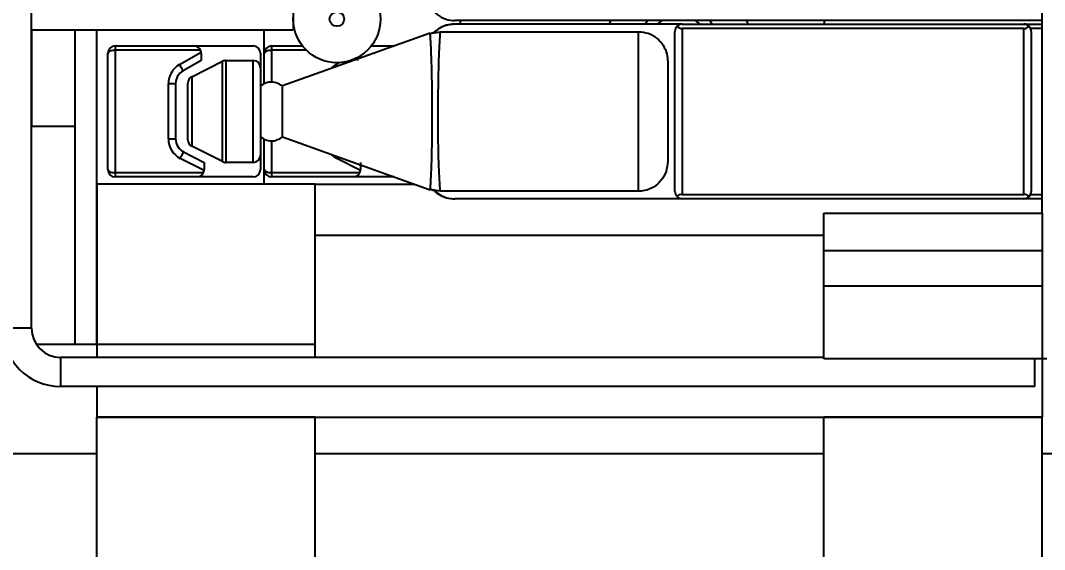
# Model space of a CAD drawing. Header units: millimetres. Extents: x 10 to 584, y 10 to 410.
# Drawn here: x 78.318 to 83.013, y 75.153 to 77.577 of the extents above; entities that cross this region are included whole.
import ezdxf

# ---------------------------------------------------------------- set-up
doc = ezdxf.new("R2010")
doc.units = ezdxf.units.MM
doc.layers.add('2', color=1, linetype='Continuous')
doc.styles.add('SLDTEXTSTYLE0', font='TXT', dxfattribs={"width": 0.7})
doc.dimstyles.new('SLDDIMSTYLE0', dxfattribs={"dimtxt": 3.5, "dimasz": 3.5, "dimexe": 0, "dimexo": 0.0625, "dimgap": 0.875, "dimtad": 1, "dimlfac": 15, "dimrnd": 1e-09, "dimzin": 12, "dimdsep": 46, "dimtxsty": 'SLDTEXTSTYLE0', "dimsah": 1, "dimcen": 0.09, "dimadec": 0, "dimazin": 3, "dimtfac": 1, "dimtofl": 0, "dimtmove": 0, "dimatfit": 3, "dimfxl": 0, "dimfrac": 2, "dimtolj": 1, "dimtzin": 12, "dimarcsym": 0})

# ---------------------------------------------------------------- blocks, each defined once
blk = doc.blocks.new('_D_5')
at = {"layer": '2', "color": 1}
for p, q in [((167.9352, 97.06), (43.5018, 97.06)), ((44.5018, 97.06), (44.5018, 62.3933)), ((167.5018, 62.3933), (43.5018, 62.3933))]:
    blk.add_line(p, q, dxfattribs=at)
for points in [[(44.5018, 97.06), (43.9634, 93.56), (45.0403, 93.56)], [(44.5018, 62.3933), (45.0403, 65.8933), (43.9634, 65.8933)]]:
    blk.add_solid(points, dxfattribs=at)
at = {"layer": '2', "color": 1, "insert": (39.9901, 75.3589), "char_height": 3.5, "attachment_point": 1, "rotation": 90, "style": 'SLDTEXTSTYLE0'}
blk.add_mtext('520', dxfattribs=at)

msp = doc.modelspace()

# ---------------------------------------------------------------- linework, layer by layer
at = {"color": 7, "linetype": 'Continuous', "lineweight": 25}
for p, q in [((83.00183, 76.69332), (83.00183, 80.89332)), ((78.3685, 77.53332), (78.3685, 77.63332)), ((79.56849, 77.63332), (79.56849, 77.53332)), ((81.35183, 77.57665), (80.30967, 77.57665)), ((80.33561, 77.55998), (80.33561, 77.57665)), ((81.25821, 77.57665), (81.23763, 77.55998)), ((82.91849, 77.57665), (81.35183, 77.57665)), ((81.43359, 77.55998), (81.41299, 77.57665)), ((82.00227, 77.57665), (82.00227, 77.55998)), ((83.00183, 77.57665), (82.91849, 77.57665)), ((78.3685, 76.16665), (78.3685, 77.53332)), ((78.3685, 77.53332), (79.56849, 77.53332)), ((78.36894, 77.53332), (78.36894, 77.09332)), ((78.5685, 76.09332), (78.5685, 77.53332)), ((78.66849, 76.09332), (78.66849, 77.53332)), ((79.43561, 77.2863), (79.43561, 77.53332)), ((80.19617, 77.51868), (79.51849, 77.27665)), ((80.19661, 77.51755), (80.24175, 77.52548)), ((80.19661, 77.51755), (80.2185, 77.52548)), ((80.21802, 77.52623), (80.22085, 77.52868)), ((80.2185, 77.52665), (80.2185, 77.52548)), ((80.24175, 77.52548), (81.15183, 77.52548)), ((81.35183, 77.55998), (80.30967, 77.55998)), ((81.3185, 76.79332), (81.3185, 77.52665)), ((81.35183, 77.55998), (82.91849, 77.55998)), ((81.35183, 77.53999), (81.35183, 76.77998)), ((82.91849, 77.53999), (81.35183, 77.53999)), ((82.91849, 77.55998), (83.00183, 77.55998)), ((82.91849, 76.77998), (82.91849, 77.53999)), ((83.00183, 77.53999), (82.94904, 77.53999)), ((82.95182, 77.52665), (82.95182, 76.79332)), ((78.7185, 77.42618), (78.7185, 77.42665)), ((78.7185, 76.89379), (78.7185, 77.42618)), ((78.75183, 77.45998), (78.75183, 77.43998)), ((78.75183, 77.45998), (79.11325, 77.45998)), ((78.75183, 77.43998), (78.75183, 76.87998)), ((79.1438, 77.43998), (78.75183, 77.43998)), ((79.04656, 77.3748), (79.14624, 77.43146)), ((79.11325, 77.45998), (79.38516, 77.45998)), ((79.14659, 77.42665), (79.14624, 77.43146)), ((79.14659, 77.42665), (79.14659, 77.39332)), ((79.41849, 77.42665), (79.41849, 77.35998)), ((79.46894, 77.45998), (79.46894, 77.43998)), ((79.46894, 77.45998), (79.61104, 77.45998)), ((79.629, 77.43998), (79.46894, 77.43998)), ((79.92594, 77.45998), (80.03183, 77.45998)), ((79.14659, 77.39332), (79.06304, 77.34582)), ((79.10359, 77.3192), (79.24478, 77.3898)), ((79.24478, 76.93017), (79.24478, 77.3898)), ((79.25969, 77.39332), (79.25969, 76.92665)), ((79.25969, 77.39332), (79.38516, 77.39332)), ((79.38516, 76.92665), (79.38516, 77.39332)), ((79.8637, 77.40743), (79.8637, 77.39332)), ((79.41849, 77.35998), (79.41849, 76.95998)), ((78.99598, 77.03409), (78.99598, 77.28787)), ((78.99598, 77.28787), (79.02933, 77.28787)), ((79.02933, 77.28787), (79.02933, 77.03409)), ((79.08515, 77.03058), (79.08515, 77.28938)), ((79.10359, 77.3192), (79.10359, 77.00077)), ((78.36894, 77.26332), (78.3685, 77.26332)), ((78.3685, 77.09332), (78.5685, 77.09332)), ((78.99598, 77.03409), (79.02933, 77.03409)), ((79.24478, 76.93017), (79.10359, 77.00077)), ((79.43561, 76.82665), (79.43561, 77.0344)), ((79.51849, 77.04332), (80.19617, 76.80129)), ((79.06562, 76.97474), (79.15959, 76.92665)), ((79.41849, 76.95998), (79.41849, 76.89332)), ((79.15933, 76.88933), (79.05042, 76.94507)), ((79.15959, 76.92665), (79.15959, 76.89332)), ((79.38516, 76.92665), (79.25969, 76.92665)), ((79.87645, 76.88933), (79.76754, 76.94507)), ((79.87669, 76.92665), (79.87669, 76.89332)), ((78.7185, 76.89332), (78.7185, 76.89379)), ((78.75183, 76.87998), (78.75183, 76.85998)), ((78.75183, 76.87998), (79.15679, 76.87998)), ((79.12624, 76.85998), (78.75183, 76.85998)), ((79.38516, 76.85998), (79.12624, 76.85998)), ((79.15933, 76.88933), (79.15959, 76.89332)), ((79.46894, 76.87998), (79.8739, 76.87998)), ((79.46894, 76.87998), (79.46894, 76.85998)), ((79.84336, 76.85998), (79.46894, 76.85998)), ((80.03183, 76.85998), (79.84336, 76.85998)), ((79.87645, 76.88933), (79.87669, 76.89332)), ((78.66849, 76.82665), (78.66849, 76.09332)), ((79.6685, 76.82665), (78.66849, 76.82665)), ((79.6685, 76.09332), (79.6685, 76.82665)), ((79.6685, 76.82665), (80.12517, 76.82665)), ((80.24163, 76.79449), (80.19671, 76.80233)), ((80.2185, 76.79449), (80.19671, 76.80233)), ((81.15183, 76.79449), (80.24163, 76.79449)), ((81.35183, 76.77998), (82.91849, 76.77998)), ((82.94904, 76.77998), (83.00183, 76.77998)), ((81.35183, 76.75998), (80.30967, 76.75998)), ((82.91849, 76.75998), (81.35183, 76.75998)), ((83.00183, 76.75998), (82.91849, 76.75998)), ((82.00182, 76.69332), (83.00183, 76.69332)), ((82.00182, 76.52226), (82.00182, 76.69332)), ((83.00183, 76.69332), (83.00183, 76.52226)), ((79.6685, 76.59332), (82.00182, 76.59332)), ((83.00183, 76.52226), (82.00182, 76.52226)), ((82.00182, 76.35998), (82.00182, 76.52226)), ((83.00183, 76.52226), (83.00183, 76.35998)), ((83.00183, 76.35998), (82.00182, 76.35998)), ((82.00182, 76.02665), (82.00182, 76.35998)), ((83.00183, 76.35998), (83.00183, 76.02665)), ((78.3685, 76.16665), (78.23516, 76.16665)), ((78.39046, 76.09332), (78.5685, 76.09332)), ((78.5685, 76.09332), (78.66849, 76.09332)), ((78.66849, 76.09332), (78.66849, 76.03332)), ((78.66849, 76.09332), (79.6685, 76.09332)), ((79.6685, 76.03332), (79.6685, 76.09332)), ((78.50182, 76.03332), (78.50182, 75.89998)), ((82.00182, 76.03332), (78.50182, 76.03332)), ((83.00183, 76.02665), (82.00182, 76.02665)), ((82.9685, 75.89998), (82.9685, 76.02665)), ((83.00183, 76.02665), (83.00183, 75.75998)), ((83.02416, 76.02665), (83.00183, 76.02665)), ((82.9685, 75.89998), (78.50182, 75.89998)), ((78.66849, 75.89998), (78.66849, 75.75998)), ((78.66849, 75.75998), (83.00183, 75.75998)), ((78.66849, 74.92665), (78.66849, 75.75998)), ((79.6685, 75.75998), (78.66849, 75.75998)), ((79.6685, 74.92665), (79.6685, 75.75998)), ((82.00182, 74.92665), (82.00182, 75.75998)), ((83.00183, 75.75998), (82.00182, 75.75998)), ((83.00183, 74.92665), (83.00183, 75.75998)), ((73.83516, 75.59332), (78.66849, 75.59332)), ((79.6685, 75.59332), (82.00182, 75.59332)), ((83.00183, 75.59332), (105.26849, 75.59332))]:
    msp.add_line(p, q, dxfattribs=at)
at = {"color": 59, "linetype": 'Continuous', "lineweight": 25}
for p, q in [((79.46894, 77.43998), (79.46894, 77.29389)), ((79.76368, 77.3748), (79.77916, 77.3836)), ((79.46894, 77.02603), (79.46894, 76.87998))]:
    msp.add_line(p, q, dxfattribs=at)
at = {"color": 7, "linetype": 'Continuous', "lineweight": 25, "flags": 128}
for points in [[(81.02335, 77.57665), (81.02152, 77.57161), (81.01763, 77.55998)], [(81.19419, 77.57665), (81.18931, 77.57047), (81.18195, 77.55998)], [(81.48927, 77.55998), (81.48191, 77.57047), (81.47703, 77.57665)], [(81.65359, 77.55998), (81.64969, 77.57161), (81.64785, 77.57665)], [(79.04656, 77.3748), (79.04977, 77.36914), (79.05287, 77.36371), (79.05572, 77.3587), (79.05821, 77.35431), (79.06026, 77.3507), (79.06179, 77.34803), (79.06273, 77.34638), (79.06304, 77.34582)], [(79.05042, 76.94507), (79.0534, 76.95086), (79.05624, 76.95642), (79.05886, 76.96155), (79.06117, 76.96605), (79.06306, 76.96974), (79.06446, 76.97249), (79.06533, 76.97417), (79.06562, 76.97474)]]:
    msp.add_lwpolyline(points, dxfattribs=at)
at = {"color": 59, "linetype": 'Continuous', "lineweight": 25, "flags": 128}
msp.add_lwpolyline([(79.76754, 76.94507), (79.75579, 76.95214), (79.74532, 76.96057)], dxfattribs=at)
at = {"color": 7, "linetype": 'Continuous', "lineweight": 25}
for radius in [0.2, 0.03333]:
    msp.add_circle((79.76849, 77.58332), radius, dxfattribs=at)
for centre, radius, start, end in [((80.30668, 77.42665), 0.13333, 90, 121.23011), ((81.35183, 77.52665), 0.03333, 135.573, 180), ((81.35183, 77.52665), 0.03333, 90, 135.573), ((81.35183, 77.57332), 0.03333, 224.427, 270), ((82.91849, 77.52665), 0.03333, 44.427, 90), ((82.91849, 77.57332), 0.03333, 270, 315.573), ((82.91849, 77.52665), 0.03333, 0, 44.427), ((78.75183, 77.42665), 0.03333, 90, 180), ((79.11325, 77.42665), 0.03333, 23.57818, 90), ((79.11325, 77.42665), 0.03333, 8.30078, 23.57818), ((79.38516, 77.42665), 0.03333, 0, 90), ((79.46894, 77.42665), 0.03333, 90, 180), ((79.25969, 77.35998), 0.03333, 90, 116.56505), ((79.38516, 77.35998), 0.03333, 0, 90), ((79.09599, 77.28787), 0.1, 119.62041, 180), ((79.09599, 77.28787), 0.06667, 119.62041, 180), ((79.11849, 77.28938), 0.03333, 116.56505, 180), ((79.09599, 77.03409), 0.1, 180, 242.8961), ((79.09599, 77.03409), 0.06667, 180, 242.8961), ((79.11849, 77.03059), 0.03333, 180, 243.43495), ((79.38516, 76.95998), 0.03333, 270, 0), ((79.25969, 76.95998), 0.03333, 243.43495, 270), ((78.75183, 76.89332), 0.03333, 180, 270), ((79.12625, 76.89332), 0.03333, 270, 336.42182), ((79.12625, 76.89332), 0.03333, 336.42182, 353.12596), ((79.38516, 76.89332), 0.03333, 270, 0), ((79.46894, 76.89332), 0.03333, 180, 270), ((79.84336, 76.89332), 0.03333, 270, 336.42182), ((79.84336, 76.89332), 0.03333, 336.42182, 353.12596), ((80.30668, 76.89332), 0.13333, 228.27334, 270), ((81.35183, 76.79332), 0.03333, 180, 224.427), ((81.35183, 76.74665), 0.03333, 90, 135.573), ((81.35183, 76.79332), 0.03333, 224.427, 270), ((82.91849, 76.74665), 0.03333, 44.427, 90), ((82.91849, 76.79332), 0.03333, 270, 315.573), ((82.91849, 76.79332), 0.03333, 315.573, 0), ((78.50183, 76.16665), 0.26667, 180, 270), ((78.50183, 76.16665), 0.13333, 180, 270)]:
    msp.add_arc(centre, radius, start, end, dxfattribs=at)
at = {"color": 59, "linetype": 'Continuous', "lineweight": 25}
msp.add_arc((79.8131, 77.28787), 0.1, 119.62041, 136.56294, dxfattribs=at)
at = {"color": 7, "linetype": 'Continuous', "lineweight": 25}
for centre, start_param, end_param in [((78.75183, 77.42618), 1.5707963, 3.1415927), ((79.46894, 77.42618), 1.5707963, 3.1415927), ((78.75183, 76.89379), 3.1415927, 4.712389), ((79.46894, 76.89379), 3.1415927, 4.712389)]:
    msp.add_ellipse(centre, major_axis=(0.03333, 0), ratio=0.4142136, start_param=start_param, end_param=end_param, dxfattribs=at)
for points, knots in [([(80.2185, 77.61116), (80.23076, 77.60217), (80.25528, 77.5842), (80.28872, 77.57708), (80.30672, 77.57671), (80.30967, 77.57665)], [0, 0, 0, 0, 0.45554988, 0.91078359, 1, 1, 1, 1]), ([(80.19671, 76.80233), (80.19687, 76.80425), (80.19734, 76.8097), (80.19943, 76.83791), (80.20269, 76.90129), (80.20546, 77.01199), (80.20641, 77.16592), (80.20496, 77.30395), (80.20208, 77.41221), (80.19944, 77.47126), (80.1972, 77.50739), (80.19681, 77.51409), (80.19661, 77.51755)], [0, 0, 0, 0, 0.0365551, 0.1040964, 0.1943717, 0.3245721, 0.5003931, 0.6961333, 0.7708782, 0.8925057, 0.9444148, 1, 1, 1, 1]), ([(80.30967, 77.55998), (80.29423, 77.55852), (80.26333, 77.5556), (80.2336, 77.53859), (80.22024, 77.52699), (80.2185, 77.52548)], [0, 0, 0, 0, 0.4648124, 0.9303161, 1, 1, 1, 1]), ([(80.24175, 77.52548), (80.24175, 77.52541), (80.24157, 77.52307), (80.24087, 77.51255), (80.23817, 77.4739), (80.23529, 77.41292), (80.2323, 77.304), (80.2308, 77.16587), (80.23177, 77.01191), (80.23462, 76.90075), (80.2381, 76.83555), (80.24072, 76.80353), (80.24137, 76.79704), (80.24163, 76.79449)], [0, 0, 0, 0, 0.00181377, 0.06235214, 0.11436442, 0.23396019, 0.30738007, 0.49988184, 0.67277264, 0.80054845, 0.88893482, 0.95648538, 1, 1, 1, 1]), ([(81.15183, 76.79449), (81.15183, 76.7975), (81.15183, 76.80472), (81.15183, 76.84002), (81.15183, 76.90909), (81.15183, 77.01986), (81.15183, 77.16935), (81.15183, 77.30626), (81.15183, 77.41611), (81.15183, 77.47686), (81.15183, 77.51424), (81.15183, 77.52158), (81.15183, 77.52548)], [0, 0, 0, 0, 0.04914646, 0.11785116, 0.20918522, 0.34216565, 0.50013221, 0.68873235, 0.77773835, 0.88849924, 0.94079578, 1, 1, 1, 1]), ([(81.15183, 77.52548), (81.16672, 77.52401), (81.19651, 77.52108), (81.23622, 77.49823), (81.26627, 77.46456), (81.28282, 77.42584), (81.28445, 77.3996), (81.28515, 77.38829)], [0, 0, 0, 0, 0.2097911, 0.4195766, 0.6295352, 0.8403975, 1, 1, 1, 1]), ([(81.28515, 77.38829), (81.28515, 77.38545), (81.28515, 77.37327), (81.28515, 77.33831), (81.28515, 77.26592), (81.28515, 77.16659), (81.28515, 77.05893), (81.28515, 76.98546), (81.28515, 76.94611), (81.28515, 76.93502), (81.28515, 76.93168)], [0, 0, 0, 0, 0.0328833, 0.1410099, 0.2483125, 0.4998344, 0.7119984, 0.8735484, 0.9620055, 1, 1, 1, 1]), ([(79.51849, 77.27665), (79.50955, 77.28234), (79.49261, 77.29311), (79.46439, 77.29629), (79.43928, 77.29), (79.42568, 77.28127), (79.41849, 77.27665)], [0, 0, 0, 0, 0.2916334, 0.5526558, 0.7636486, 1, 1, 1, 1]), ([(79.51849, 77.04332), (79.51849, 77.04507), (79.51849, 77.04858), (79.51849, 77.07556), (79.51849, 77.11411), (79.51849, 77.16003), (79.51849, 77.20568), (79.51849, 77.24504), (79.51849, 77.26902), (79.51849, 77.28001), (79.51849, 77.27664), (79.51849, 77.27663)], [0, 0, 0, 0, 0.1249635, 0.2499358, 0.3749081, 0.4998823, 0.6248458, 0.7498181, 0.8747904, 0.9997539, 1, 1, 1, 1]), ([(79.41849, 77.04332), (79.42758, 77.03763), (79.44473, 77.02691), (79.47303, 77.02366), (79.49804, 77.02994), (79.51143, 77.0387), (79.51849, 77.04332)], [0, 0, 0, 0, 0.295149, 0.5571879, 0.7667512, 1, 1, 1, 1]), ([(81.28515, 76.93168), (81.28374, 76.91574), (81.28091, 76.88382), (81.25686, 76.84192), (81.22176, 76.81154), (81.18472, 76.7965), (81.16083, 76.79504), (81.15183, 76.79449)], [0, 0, 0, 0, 0.2243131, 0.4492758, 0.662229, 0.8727851, 1, 1, 1, 1]), ([(80.2185, 76.79449), (80.23076, 76.7855), (80.25528, 76.76753), (80.28872, 76.76042), (80.30672, 76.76004), (80.30967, 76.75998)], [0, 0, 0, 0, 0.4555534, 0.9107817, 1, 1, 1, 1])]:
    msp.add_open_spline(points, degree=3, knots=knots, dxfattribs=at)

# ---------------------------------------------------------------- dimensions: what is measured, and where the dimension line sits
at = {"layer": '2', "color": 1}
dim = msp.add_linear_dim(base=(44.50183, 62.39332), p1=(168.93516, 97.05998), p2=(168.50183, 62.39332), angle=90, dimstyle='SLDDIMSTYLE0', dxfattribs=at)
dim.commit()
dim.dimension.update_dxf_attribs({"geometry": '_D_5', "text_midpoint": (44.50183, 79.72665), "dimtype": 160})

doc.saveas('drawing.dxf')
